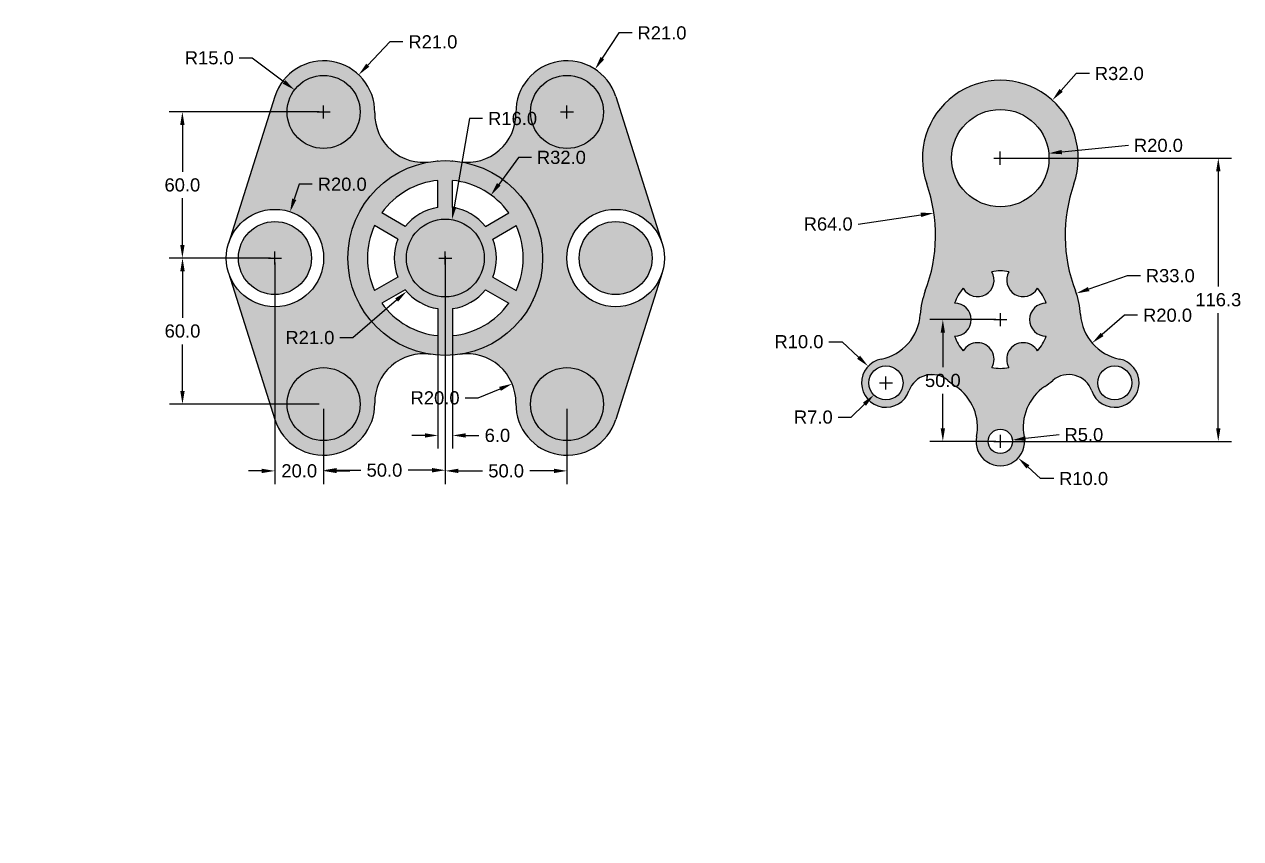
# Model space of a CAD drawing. Header units: inches. Extents: x -3 to 2338, y -3 to 393.
# Drawn here: x -3 to 496.7, y -3 to 331.4 of the extents above; entities that cross this region are included whole.
import ezdxf

# ---------------------------------------------------------------- set-up
doc = ezdxf.new("R2010")
doc.units = ezdxf.units.IN
doc.header["$MEASUREMENT"] = 0
doc.styles.get("Standard").update_dxf_attribs({"font": 'arial.ttf'})
doc.dimstyles.get("Standard").update_dxf_attribs({"dimscale": 30, "dimtxt": 0.18, "dimasz": 0.18, "dimexe": 0.18, "dimexo": 0.0625, "dimgap": 0.09, "dimtad": 0, "dimtih": 1, "dimtoh": 1, "dimdec": 1, "dimzin": 0, "dimdsep": 46, "dimtxsty": 'Standard', "dimcen": 0.09, "dimadec": 0, "dimazin": 0, "dimtfac": 1, "dimtdec": 1, "dimtofl": 0, "dimtmove": 0, "dimatfit": 3, "dimfxl": 1, "dimtolj": 1, "dimtzin": 0, "dimarcsym": 0})

# ---------------------------------------------------------------- blocks, each defined once
blk = doc.blocks.new('*D1')
at = {"color": 0, "lineweight": -2, "transparency": 16777216}
for p, q in [((241.3, 327.88), (234.47, 317.5)), ((246.7, 327.88), (241.3, 327.88)), ((217.25, 295.45), (222.65, 295.45)), ((219.95, 292.75), (219.95, 298.15))]:
    blk.add_line(p, q, dxfattribs=at)
at = {"color": 0, "transparency": 16777216}
blk.add_solid([(233.72, 318), (235.22, 317.01), (231.5, 312.99)], dxfattribs=at)
at = {"layer": 'Defpoints', "color": 0, "transparency": 16777216}
for p in [(231.5, 312.99), (219.95, 295.45)]:
    blk.add_point(p, dxfattribs=at)
at = {"color": 0, "transparency": 16777216, "insert": (258.99, 327.88), "char_height": 5.4, "attachment_point": 5}
blk.add_mtext('\\A1;R21.0', dxfattribs=at)
blk = doc.blocks.new('*D2')
at = {"color": 0, "lineweight": -2, "transparency": 16777216}
for p, q in [((85.27, 317.66), (90.67, 317.66)), ((90.67, 317.66), (103.7, 307.78)), ((117.25, 295.45), (122.65, 295.45)), ((119.95, 292.75), (119.95, 298.15))]:
    blk.add_line(p, q, dxfattribs=at)
at = {"color": 0, "transparency": 16777216}
blk.add_solid([(104.24, 308.5), (103.15, 307.06), (108, 304.51)], dxfattribs=at)
at = {"layer": 'Defpoints', "color": 0, "transparency": 16777216}
for p in [(108, 304.51), (119.95, 295.45)]:
    blk.add_point(p, dxfattribs=at)
at = {"color": 0, "transparency": 16777216, "insert": (72.98, 317.66), "char_height": 5.4, "attachment_point": 5}
blk.add_mtext('\\A1;R15.0', dxfattribs=at)
blk = doc.blocks.new('*D3')
at = {"color": 0, "lineweight": -2, "transparency": 16777216}
for p, q in [((147.16, 324.2), (138.1, 314.63)), ((152.56, 324.2), (147.16, 324.2)), ((117.25, 295.45), (122.65, 295.45)), ((119.95, 292.75), (119.95, 298.15))]:
    blk.add_line(p, q, dxfattribs=at)
at = {"color": 0, "transparency": 16777216}
blk.add_solid([(137.44, 315.24), (138.75, 314.01), (134.38, 310.7)], dxfattribs=at)
at = {"layer": 'Defpoints', "color": 0, "transparency": 16777216}
for p in [(134.38, 310.7), (119.95, 295.45)]:
    blk.add_point(p, dxfattribs=at)
at = {"color": 0, "transparency": 16777216, "insert": (164.85, 324.2), "char_height": 5.4, "attachment_point": 5}
blk.add_mtext('\\A1;R21.0', dxfattribs=at)
blk = doc.blocks.new('*D4')
at = {"color": 0, "lineweight": -2, "transparency": 16777216}
for p, q in [((179.9, 292.72), (173.62, 256.53)), ((185.3, 292.72), (179.9, 292.72)), ((167.25, 235.45), (172.65, 235.45)), ((169.95, 232.75), (169.95, 238.15))]:
    blk.add_line(p, q, dxfattribs=at)
at = {"color": 0, "transparency": 16777216}
blk.add_solid([(172.73, 256.69), (174.5, 256.38), (172.69, 251.21)], dxfattribs=at)
at = {"layer": 'Defpoints', "color": 0, "transparency": 16777216}
for p in [(172.69, 251.21), (169.95, 235.45)]:
    blk.add_point(p, dxfattribs=at)
at = {"color": 0, "transparency": 16777216, "insert": (197.59, 292.72), "char_height": 5.4, "attachment_point": 5}
blk.add_mtext('\\A1;R16.0', dxfattribs=at)
blk = doc.blocks.new('*D5')
at = {"color": 0, "lineweight": -2, "transparency": 16777216}
for p, q in [((199.96, 276.77), (191.93, 265.71)), ((205.36, 276.77), (199.96, 276.77)), ((167.25, 235.45), (172.65, 235.45)), ((169.95, 232.75), (169.95, 238.15))]:
    blk.add_line(p, q, dxfattribs=at)
at = {"color": 0, "transparency": 16777216}
blk.add_solid([(191.2, 266.24), (192.66, 265.18), (188.76, 261.34)], dxfattribs=at)
at = {"layer": 'Defpoints', "color": 0, "transparency": 16777216}
for p in [(188.76, 261.34), (169.95, 235.45)]:
    blk.add_point(p, dxfattribs=at)
at = {"color": 0, "transparency": 16777216, "insert": (217.65, 276.77), "char_height": 5.4, "attachment_point": 5}
blk.add_mtext('\\A1;R32.0', dxfattribs=at)
blk = doc.blocks.new('*D6')
at = {"color": 0, "lineweight": -2, "transparency": 16777216}
for p, q in [((167.25, 235.45), (172.65, 235.45)), ((169.95, 232.75), (169.95, 238.15)), ((132.01, 202.76), (149.95, 218.22)), ((126.61, 202.76), (132.01, 202.76))]:
    blk.add_line(p, q, dxfattribs=at)
at = {"color": 0, "transparency": 16777216}
blk.add_solid([(149.36, 218.9), (150.54, 217.53), (154.04, 221.74)], dxfattribs=at)
at = {"layer": 'Defpoints', "color": 0, "transparency": 16777216}
for p in [(169.95, 235.45), (154.04, 221.74)]:
    blk.add_point(p, dxfattribs=at)
at = {"color": 0, "transparency": 16777216, "insert": (114.32, 202.76), "char_height": 5.4, "attachment_point": 5}
blk.add_mtext('\\A1;R21.0', dxfattribs=at)
blk = doc.blocks.new('*D7')
at = {"color": 0, "lineweight": -2, "transparency": 16777216}
for p, q in [((109.91, 265.73), (107.89, 259.58)), ((115.31, 265.73), (109.91, 265.73)), ((97.25, 235.45), (102.65, 235.45)), ((99.95, 232.75), (99.95, 238.15))]:
    blk.add_line(p, q, dxfattribs=at)
at = {"color": 0, "transparency": 16777216}
blk.add_solid([(107.03, 259.86), (108.74, 259.3), (106.2, 254.45)], dxfattribs=at)
at = {"layer": 'Defpoints', "color": 0, "transparency": 16777216}
for p in [(106.2, 254.45), (99.95, 235.45)]:
    blk.add_point(p, dxfattribs=at)
at = {"color": 0, "transparency": 16777216, "insert": (127.6, 265.73), "char_height": 5.4, "attachment_point": 5}
blk.add_mtext('\\A1;R20.0', dxfattribs=at)
blk = doc.blocks.new('*D8')
at = {"color": 0, "lineweight": -2, "transparency": 16777216}
for p, q in [((118.08, 295.45), (56.53, 295.45)), ((61.93, 290.05), (61.93, 270.91)), ((61.93, 240.85), (61.93, 259.99)), ((98.08, 235.45), (56.53, 235.45))]:
    blk.add_line(p, q, dxfattribs=at)
at = {"color": 0, "transparency": 16777216}
for points in [[(61.03, 290.05), (62.83, 290.05), (61.93, 295.45)], [(61.03, 240.85), (62.83, 240.85), (61.93, 235.45)]]:
    blk.add_solid(points, dxfattribs=at)
at = {"layer": 'Defpoints', "color": 0, "transparency": 16777216}
for p in [(119.95, 295.45), (61.93, 235.45), (99.95, 235.45)]:
    blk.add_point(p, dxfattribs=at)
at = {"color": 0, "transparency": 16777216, "insert": (61.93, 265.45), "char_height": 5.4, "attachment_point": 5}
blk.add_mtext('\\A1;60.0', dxfattribs=at)
blk = doc.blocks.new('*D9')
at = {"color": 0, "lineweight": -2, "transparency": 16777216}
for p, q in [((98.08, 235.45), (56.58, 235.45)), ((61.98, 230.05), (61.98, 210.91)), ((61.98, 180.85), (61.98, 199.99)), ((118.08, 175.45), (56.58, 175.45))]:
    blk.add_line(p, q, dxfattribs=at)
at = {"color": 0, "transparency": 16777216}
for points in [[(61.08, 230.05), (62.88, 230.05), (61.98, 235.45)], [(61.08, 180.85), (62.88, 180.85), (61.98, 175.45)]]:
    blk.add_solid(points, dxfattribs=at)
at = {"layer": 'Defpoints', "color": 0, "transparency": 16777216}
for p in [(99.95, 235.45), (61.98, 175.45), (119.95, 175.45)]:
    blk.add_point(p, dxfattribs=at)
at = {"color": 0, "transparency": 16777216, "insert": (61.98, 205.45), "char_height": 5.4, "attachment_point": 5}
blk.add_mtext('\\A1;60.0', dxfattribs=at)
blk = doc.blocks.new('*D10')
at = {"color": 0, "lineweight": -2, "transparency": 16777216}
for p, q in [((169.95, 236.27), (169.95, 142.91)), ((119.95, 173.57), (119.95, 142.91)), ((125.35, 148.31), (135.25, 148.31)), ((164.55, 148.31), (154.66, 148.31))]:
    blk.add_line(p, q, dxfattribs=at)
at = {"color": 0, "transparency": 16777216}
for points in [[(125.35, 149.21), (125.35, 147.41), (119.95, 148.31)], [(164.55, 149.21), (164.55, 147.41), (169.95, 148.31)]]:
    blk.add_solid(points, dxfattribs=at)
at = {"layer": 'Defpoints', "color": 0, "transparency": 16777216}
for p in [(169.95, 238.15), (119.95, 175.45), (169.95, 148.31)]:
    blk.add_point(p, dxfattribs=at)
at = {"color": 0, "transparency": 16777216, "insert": (144.95, 148.31), "char_height": 5.4, "attachment_point": 5}
blk.add_mtext('\\A1;50.0', dxfattribs=at)
blk = doc.blocks.new('*D11')
at = {"color": 0, "lineweight": -2, "transparency": 16777216}
for p, q in [((169.95, 233.57), (169.95, 142.63)), ((219.95, 173.57), (219.95, 142.63)), ((175.35, 148.03), (185.25, 148.03)), ((214.55, 148.03), (204.66, 148.03))]:
    blk.add_line(p, q, dxfattribs=at)
at = {"color": 0, "transparency": 16777216}
for points in [[(175.35, 148.93), (175.35, 147.13), (169.95, 148.03)], [(214.55, 148.93), (214.55, 147.13), (219.95, 148.03)]]:
    blk.add_solid(points, dxfattribs=at)
at = {"layer": 'Defpoints', "color": 0, "transparency": 16777216}
for p in [(169.95, 235.45), (219.95, 175.45), (169.95, 148.03)]:
    blk.add_point(p, dxfattribs=at)
at = {"color": 0, "transparency": 16777216, "insert": (194.95, 148.03), "char_height": 5.4, "attachment_point": 5}
blk.add_mtext('\\A1;50.0', dxfattribs=at)
blk = doc.blocks.new('*D12')
at = {"color": 0, "lineweight": -2, "transparency": 16777216}
for p, q in [((183.45, 178), (192.44, 181.73)), ((178.05, 178), (183.45, 178))]:
    blk.add_line(p, q, dxfattribs=at)
at = {"color": 0, "transparency": 16777216}
blk.add_solid([(192.1, 182.56), (192.79, 180.9), (197.43, 183.8)], dxfattribs=at)
at = {"layer": 'Defpoints', "color": 0, "transparency": 16777216}
for p in [(197.43, 183.8), (178.96, 176.13)]:
    blk.add_point(p, dxfattribs=at)
at = {"color": 0, "transparency": 16777216, "insert": (165.76, 178), "char_height": 5.4, "attachment_point": 5}
blk.add_mtext('\\A1;R20.0', dxfattribs=at)
blk = doc.blocks.new('*D13')
at = {"color": 0, "lineweight": -2, "transparency": 16777216}
for p, q in [((99.95, 233.57), (99.95, 142.63)), ((119.95, 173.57), (119.95, 142.63)), ((94.55, 148.03), (89.15, 148.03)), ((125.35, 148.03), (130.75, 148.03))]:
    blk.add_line(p, q, dxfattribs=at)
at = {"color": 0, "transparency": 16777216}
for points in [[(94.55, 148.93), (94.55, 147.13), (99.95, 148.03)], [(125.35, 148.93), (125.35, 147.13), (119.95, 148.03)]]:
    blk.add_solid(points, dxfattribs=at)
at = {"layer": 'Defpoints', "color": 0, "transparency": 16777216}
for p in [(99.95, 235.45), (119.95, 175.45), (99.95, 148.03)]:
    blk.add_point(p, dxfattribs=at)
at = {"color": 0, "transparency": 16777216, "insert": (109.95, 148.03), "char_height": 5.4, "attachment_point": 5}
blk.add_mtext('\\A1;20.0', dxfattribs=at)
blk = doc.blocks.new('*D14')
at = {"color": 0, "lineweight": -2, "transparency": 16777216}
for p, q in [((172.95, 212.79), (172.95, 157.19)), ((166.95, 208.33), (166.95, 157.19)), ((161.55, 162.59), (156.15, 162.59)), ((178.35, 162.59), (183.75, 162.59))]:
    blk.add_line(p, q, dxfattribs=at)
at = {"color": 0, "transparency": 16777216}
for points in [[(161.55, 163.49), (161.55, 161.69), (166.95, 162.59)], [(178.35, 163.49), (178.35, 161.69), (172.95, 162.59)]]:
    blk.add_solid(points, dxfattribs=at)
at = {"layer": 'Defpoints', "color": 0, "transparency": 16777216}
for p in [(166.95, 210.2), (172.95, 214.67), (172.95, 162.59)]:
    blk.add_point(p, dxfattribs=at)
at = {"color": 0, "transparency": 16777216, "insert": (191.37, 162.59), "char_height": 5.4, "attachment_point": 5}
blk.add_mtext('\\A1;6.0', dxfattribs=at)
blk = doc.blocks.new('*D111')
at = {"color": 0, "lineweight": -2, "transparency": 16777216}
for p, q in [((327.55, 201.07), (332.95, 201.07)), ((332.95, 201.07), (339.76, 194.68)), ((351, 181.45), (351, 186.85)), ((348.3, 184.15), (353.7, 184.15))]:
    blk.add_line(p, q, dxfattribs=at)
at = {"color": 0, "transparency": 16777216}
blk.add_solid([(340.38, 195.34), (339.15, 194.03), (343.7, 190.99)], dxfattribs=at)
at = {"layer": 'Defpoints', "color": 0, "transparency": 16777216}
for p in [(343.7, 190.99), (351, 184.15)]:
    blk.add_point(p, dxfattribs=at)
at = {"color": 0, "transparency": 16777216, "insert": (315.26, 201.07), "char_height": 5.4, "attachment_point": 5}
blk.add_mtext('\\A1;R10.0', dxfattribs=at)
blk = doc.blocks.new('*D112')
at = {"color": 0, "lineweight": -2, "transparency": 16777216}
for p, q in [((351, 181.45), (351, 186.85)), ((348.3, 184.15), (353.7, 184.15)), ((336.75, 170.11), (342.17, 175.45)), ((331.35, 170.11), (336.75, 170.11))]:
    blk.add_line(p, q, dxfattribs=at)
at = {"color": 0, "transparency": 16777216}
blk.add_solid([(341.53, 176.09), (342.8, 174.8), (346.01, 179.24)], dxfattribs=at)
at = {"layer": 'Defpoints', "color": 0, "transparency": 16777216}
for p in [(351, 184.15), (346.01, 179.24)]:
    blk.add_point(p, dxfattribs=at)
at = {"color": 0, "transparency": 16777216, "insert": (321.16, 170.11), "char_height": 5.4, "attachment_point": 5}
blk.add_mtext('\\A1;R7.0', dxfattribs=at)
blk = doc.blocks.new('*D113')
at = {"color": 0, "lineweight": -2, "transparency": 16777216}
for p, q in [((395.3, 160.15), (400.7, 160.15)), ((398, 157.45), (398, 162.85)), ((422.12, 162.89), (408.33, 161.32))]:
    blk.add_line(p, q, dxfattribs=at)
at = {"color": 0, "transparency": 16777216}
blk.add_solid([(408.23, 162.22), (408.43, 160.43), (402.97, 160.71)], dxfattribs=at)
at = {"layer": 'Defpoints', "color": 0, "transparency": 16777216}
for p in [(398, 160.15), (402.97, 160.71)]:
    blk.add_point(p, dxfattribs=at)
at = {"color": 0, "transparency": 16777216, "insert": (432.31, 162.89), "char_height": 5.4, "attachment_point": 5}
blk.add_mtext('\\A1;R5.0', dxfattribs=at)
blk = doc.blocks.new('*D114')
at = {"color": 0, "lineweight": -2, "transparency": 16777216}
for p, q in [((395.3, 160.15), (400.7, 160.15)), ((398, 157.45), (398, 162.85)), ((414.51, 144.85), (409.3, 149.68)), ((419.91, 144.85), (414.51, 144.85))]:
    blk.add_line(p, q, dxfattribs=at)
at = {"color": 0, "transparency": 16777216}
blk.add_solid([(409.91, 150.34), (408.68, 149.02), (405.33, 153.35)], dxfattribs=at)
at = {"layer": 'Defpoints', "color": 0, "transparency": 16777216}
for p in [(398, 160.15), (405.33, 153.35)]:
    blk.add_point(p, dxfattribs=at)
at = {"color": 0, "transparency": 16777216, "insert": (432.2, 144.85), "char_height": 5.4, "attachment_point": 5}
blk.add_mtext('\\A1;R10.0', dxfattribs=at)
blk = doc.blocks.new('*D115')
at = {"color": 0, "lineweight": -2, "transparency": 16777216}
for p, q in [((450.65, 281.69), (423.26, 278.98)), ((395.28, 276.47), (400.68, 276.47)), ((397.98, 273.77), (397.98, 279.17))]:
    blk.add_line(p, q, dxfattribs=at)
at = {"color": 0, "transparency": 16777216}
blk.add_solid([(423.17, 279.87), (423.34, 278.08), (417.88, 278.45)], dxfattribs=at)
at = {"layer": 'Defpoints', "color": 0, "transparency": 16777216}
for p in [(397.98, 276.47), (417.88, 278.45)]:
    blk.add_point(p, dxfattribs=at)
at = {"color": 0, "transparency": 16777216, "insert": (462.94, 281.69), "char_height": 5.4, "attachment_point": 5}
blk.add_mtext('\\A1;R20.0', dxfattribs=at)
blk = doc.blocks.new('*D116')
at = {"color": 0, "lineweight": -2, "transparency": 16777216}
for p, q in [((429.17, 311.2), (422.97, 304.3)), ((434.57, 311.2), (429.17, 311.2)), ((395.28, 276.47), (400.68, 276.47)), ((397.98, 273.77), (397.98, 279.17))]:
    blk.add_line(p, q, dxfattribs=at)
at = {"color": 0, "transparency": 16777216}
blk.add_solid([(422.3, 304.9), (423.64, 303.69), (419.37, 300.28)], dxfattribs=at)
at = {"layer": 'Defpoints', "color": 0, "transparency": 16777216}
for p in [(419.37, 300.28), (397.98, 276.47)]:
    blk.add_point(p, dxfattribs=at)
at = {"color": 0, "transparency": 16777216, "insert": (446.86, 311.2), "char_height": 5.4, "attachment_point": 5}
blk.add_mtext('\\A1;R32.0', dxfattribs=at)
blk = doc.blocks.new('*D117')
at = {"color": 0, "lineweight": -2, "transparency": 16777216}
blk.add_line((339.54, 249.41), (365.37, 253.17), dxfattribs=at)
at = {"color": 0, "transparency": 16777216}
blk.add_solid([(365.24, 254.06), (365.5, 252.28), (370.71, 253.94)], dxfattribs=at)
at = {"layer": 'Defpoints', "color": 0, "transparency": 16777216}
for p in [(370.71, 253.94), (307.38, 244.74)]:
    blk.add_point(p, dxfattribs=at)
at = {"color": 0, "transparency": 16777216, "insert": (327.25, 249.41), "char_height": 5.4, "attachment_point": 5}
blk.add_mtext('\\A1;R64.0', dxfattribs=at)
blk = doc.blocks.new('*D118')
at = {"color": 0, "lineweight": -2, "transparency": 16777216}
for p, q in [((449, 211.94), (439.81, 204.06)), ((454.4, 211.94), (449, 211.94))]:
    blk.add_line(p, q, dxfattribs=at)
at = {"color": 0, "transparency": 16777216}
blk.add_solid([(439.22, 204.74), (440.39, 203.38), (435.71, 200.54)], dxfattribs=at)
at = {"layer": 'Defpoints', "color": 0, "transparency": 16777216}
for p in [(450.89, 213.57), (435.71, 200.54)]:
    blk.add_point(p, dxfattribs=at)
at = {"color": 0, "transparency": 16777216, "insert": (466.68, 211.94), "char_height": 5.4, "attachment_point": 5}
blk.add_mtext('\\A1;R20.0', dxfattribs=at)
blk = doc.blocks.new('*D119')
at = {"color": 0, "lineweight": -2, "transparency": 16777216}
for p, q in [((450.12, 228.18), (434.29, 222.7)), ((455.52, 228.18), (450.12, 228.18)), ((395.3, 210.15), (400.7, 210.15)), ((398, 207.45), (398, 212.85))]:
    blk.add_line(p, q, dxfattribs=at)
at = {"color": 0, "transparency": 16777216}
blk.add_solid([(434, 223.55), (434.58, 221.85), (429.19, 220.93)], dxfattribs=at)
at = {"layer": 'Defpoints', "color": 0, "transparency": 16777216}
for p in [(429.19, 220.93), (398, 210.15)]:
    blk.add_point(p, dxfattribs=at)
at = {"color": 0, "transparency": 16777216, "insert": (467.81, 228.18), "char_height": 5.4, "attachment_point": 5}
blk.add_mtext('\\A1;R33.0', dxfattribs=at)
blk = doc.blocks.new('*D120')
at = {"color": 0, "lineweight": -2, "transparency": 16777216}
for p, q in [((399.85, 276.47), (492.93, 276.47)), ((487.53, 271.07), (487.53, 223.77)), ((487.53, 165.55), (487.53, 212.85)), ((399.87, 160.15), (492.93, 160.15))]:
    blk.add_line(p, q, dxfattribs=at)
at = {"color": 0, "transparency": 16777216}
for points in [[(486.63, 271.07), (488.43, 271.07), (487.53, 276.47)], [(486.63, 165.55), (488.43, 165.55), (487.53, 160.15)]]:
    blk.add_solid(points, dxfattribs=at)
at = {"layer": 'Defpoints', "color": 0, "transparency": 16777216}
for p in [(397.98, 276.47), (398, 160.15), (487.53, 160.15)]:
    blk.add_point(p, dxfattribs=at)
at = {"color": 0, "transparency": 16777216, "insert": (487.53, 218.31), "char_height": 5.4, "attachment_point": 5}
blk.add_mtext('\\A1;116.3', dxfattribs=at)
blk = doc.blocks.new('*D121')
at = {"color": 0, "lineweight": -2, "transparency": 16777216}
for p, q in [((396.12, 210.15), (368.96, 210.15)), ((374.36, 204.75), (374.36, 190.61)), ((374.36, 165.55), (374.36, 179.69)), ((396.12, 160.15), (368.96, 160.15))]:
    blk.add_line(p, q, dxfattribs=at)
at = {"color": 0, "transparency": 16777216}
for points in [[(373.46, 204.75), (375.26, 204.75), (374.36, 210.15)], [(373.46, 165.55), (375.26, 165.55), (374.36, 160.15)]]:
    blk.add_solid(points, dxfattribs=at)
at = {"layer": 'Defpoints', "color": 0, "transparency": 16777216}
for p in [(398, 210.15), (374.36, 160.15), (398, 160.15)]:
    blk.add_point(p, dxfattribs=at)
at = {"color": 0, "transparency": 16777216, "insert": (374.36, 185.15), "char_height": 5.4, "attachment_point": 5}
blk.add_mtext('\\A1;50.0', dxfattribs=at)

msp = doc.modelspace()

# ---------------------------------------------------------------- hatches: boundary and pattern name
at = {"true_color": 0x000000}
h = msp.add_hatch(color=18, dxfattribs=at)
h.dxf.hatch_style = 1
h.set_gradient(color1=(242, 103, 34), color2=(248, 215, 49), tint=1, name='SPHERICAL')
h.paths.add_polyline_path([(163.95, 275, -0.46409), (140.95, 295.1, 0.86486), (99.93, 301.77), (80.88, 241.47, -0.857641), (119.95, 235.45, -0.857641), (80.88, 229.43), (99.93, 169.13, 0.86486), (140.95, 175.8, -0.46409), (163.95, 195.9, -0.370743), (129.95, 235.45, -0.370743)])
h.paths.add_polyline_path([(104.95, 295.45, -1), (134.95, 295.45, -1)], flags=16)
h.paths.add_polyline_path([(134.95, 175.45, -1), (104.95, 175.45, -1)], flags=16)
h.paths.add_polyline_path([(239.98, 301.77, 0.86486), (198.95, 295.1, -0.46409), (175.95, 275, -0.370743), (209.95, 235.45, -0.370743), (175.95, 195.9, -0.46409), (198.95, 175.8, 0.86486), (239.98, 169.13), (259.02, 229.43, -0.857641), (219.95, 235.45, -0.857641), (259.02, 241.47)])
h.paths.add_polyline_path([(204.95, 295.45, -1), (234.95, 295.45, -1)], flags=16)
h.paths.add_polyline_path([(234.95, 175.45, -1), (204.95, 175.45, -1)], flags=16)
h.paths.add_polyline_path([(129.95, 235.45, 1), (209.95, 235.45, 1)])
h.paths.add_polyline_path([(166.95, 256.23, 0.19245), (153.45, 248.44), (143.86, 253.98, -0.218224), (166.95, 267.31)], flags=16)
h.paths.add_polyline_path([(172.95, 267.31, -0.218224), (196.04, 253.98), (186.45, 248.44, 0.19245), (172.95, 256.23)], flags=16)
h.paths.add_polyline_path([(185.95, 235.45, -1), (153.95, 235.45, -1)], flags=16)
h.paths.add_polyline_path([(150.45, 243.24, 0.19245), (150.45, 227.66), (140.86, 222.12, -0.218224), (140.86, 248.78)], flags=16)
h.paths.add_polyline_path([(189.45, 243.24), (199.04, 248.78, -0.218224), (199.04, 222.12), (189.45, 227.66, 0.19245)], flags=16)
h.paths.add_polyline_path([(153.45, 222.46, 0.19245), (166.95, 214.67), (166.95, 203.59, -0.218224), (143.86, 216.92)], flags=16)
h.paths.add_polyline_path([(186.45, 222.46), (196.04, 216.92, -0.218224), (172.95, 203.59), (172.95, 214.67, 0.19245)], flags=16)
h = msp.add_hatch(color=18, dxfattribs=at)
h.dxf.hatch_style = 1
h.set_gradient(color1=(173, 221, 247), tint=1, name='SPHERICAL')
h.paths.add_polyline_path([(104.95, 295.45, 1), (134.95, 295.45, 1)])
h = msp.add_hatch(color=18, dxfattribs=at)
h.dxf.hatch_style = 1
h.set_gradient(color1=(173, 221, 247), tint=1, name='SPHERICAL')
h.paths.add_polyline_path([(204.95, 295.45, 1), (234.95, 295.45, 1)])
h = msp.add_hatch(color=256)
h.dxf.hatch_style = 1
h.set_gradient(color1=(0, 255, 0), color2=(255, 255, 0), tint=1)
h.paths.add_polyline_path([(428.19, 265.91, 1.409343), (367.78, 265.9, -0.177208), (367.17, 221.92, 0.075171), (365.07, 212.28, -0.339368), (349.04, 193.95, 1.724583), (360.45, 180.88, -0.530039), (376.43, 185.17, 0.030996), (379.69, 182.7, -0.304084), (388.19, 162.12, 1.220926), (407.8, 162.12, -0.304084), (416.31, 182.7, 0.030996), (419.57, 185.17, -0.530039), (435.55, 180.88, 1.724583), (446.96, 193.95, -0.339368), (430.93, 212.28, 0.075313), (428.82, 221.93, -0.177208)])
h.paths.add_polyline_path([(377.98, 276.47, -1), (417.98, 276.47, -1)], flags=16)
h.paths.add_polyline_path([(401.5, 229.84, 1), (413.3, 223.03, -0.08818), (416.8, 216.96, 1), (416.8, 203.33, -0.08818), (413.3, 197.27, 1), (401.5, 190.46, -0.08818), (394.5, 190.46, 1), (382.7, 197.27, -0.08818), (379.2, 203.33, 1), (379.2, 216.96, -0.08818), (382.7, 223.03, 1), (394.5, 229.84, -0.08818)], flags=16)
h.paths.add_polyline_path([(452, 184.15, -1), (438, 184.15, -1)], flags=16)
h.paths.add_polyline_path([(358, 184.15, -1), (344, 184.15, -1)], flags=16)
h.paths.add_polyline_path([(403, 160.15, -1), (393, 160.15, -1)], flags=16)
h.paths.add_polyline_path([(365.7, 179.55), (383.08, 179.55), (383.08, 190.67), (365.7, 190.67)], flags=25)
h = msp.add_hatch(color=18, dxfattribs=at)
h.dxf.hatch_style = 1
h.set_gradient(color1=(173, 221, 247), tint=1, name='SPHERICAL')
h.paths.add_polyline_path([(84.95, 235.45, 1), (114.95, 235.45, 1)])
h = msp.add_hatch(color=18, dxfattribs=at)
h.dxf.hatch_style = 1
h.set_gradient(color1=(173, 221, 247), tint=1, name='SPHERICAL')
h.paths.add_polyline_path([(153.95, 235.45, 1), (185.95, 235.45, 1)])
h = msp.add_hatch(color=18, dxfattribs=at)
h.dxf.hatch_style = 1
h.set_gradient(color1=(173, 221, 247), tint=1, name='SPHERICAL')
h.paths.add_polyline_path([(224.95, 235.45, 1), (254.95, 235.45, 1)])
h = msp.add_hatch(color=18, dxfattribs=at)
h.dxf.hatch_style = 1
h.set_gradient(color1=(173, 221, 247), tint=1, name='SPHERICAL')
h.paths.add_polyline_path([(104.95, 175.45, 1), (134.95, 175.45, 1)])
h = msp.add_hatch(color=18, dxfattribs=at)
h.dxf.hatch_style = 1
h.set_gradient(color1=(173, 221, 247), tint=1, name='SPHERICAL')
h.paths.add_polyline_path([(204.95, 175.45, 1), (234.95, 175.45, 1)])

# ---------------------------------------------------------------- linework, layer by layer
at = {"color": 18, "true_color": 0x000000}
for p, q in [((99.93, 301.77), (80.88, 241.47)), ((239.98, 301.77), (259.02, 241.47)), ((166.95, 275.34), (166.95, 275.45)), ((172.95, 275.34), (172.95, 275.45)), ((166.95, 256.23), (166.95, 267.31)), ((172.95, 256.23), (172.95, 267.31)), ((136.91, 257.99), (136.81, 258.05)), ((202.99, 257.99), (203.09, 258.05)), ((133.91, 252.8), (133.81, 252.85)), ((153.45, 248.44), (143.86, 253.98)), ((186.45, 248.44), (196.04, 253.98)), ((205.99, 252.8), (206.09, 252.85)), ((150.45, 243.24), (140.86, 248.78)), ((189.45, 243.24), (199.04, 248.78)), ((80.88, 229.43), (99.93, 169.13)), ((150.45, 227.66), (140.86, 222.12)), ((189.45, 227.66), (199.04, 222.12)), ((259.02, 229.43), (239.98, 169.13)), ((153.45, 222.46), (143.86, 216.92)), ((186.45, 222.46), (196.04, 216.92)), ((133.91, 218.1), (133.81, 218.05)), ((205.99, 218.1), (206.09, 218.05)), ((136.91, 212.91), (136.81, 212.85)), ((166.95, 214.67), (166.95, 203.59)), ((172.95, 214.67), (172.95, 203.59)), ((202.99, 212.91), (203.09, 212.85)), ((166.95, 195.56), (166.95, 195.45)), ((172.95, 195.56), (172.95, 195.45))]:
    msp.add_line(p, q, dxfattribs=at)
for centre, radius in [((119.95, 295.45), 15), ((219.95, 295.45), 15), ((169.95, 235.45), 40), ((99.95, 235.45), 20), ((239.95, 235.45), 20), ((99.95, 235.45), 15), ((169.95, 235.45), 16), ((239.95, 235.45), 15), ((119.95, 175.45), 15), ((219.95, 175.45), 15)]:
    msp.add_circle(centre, radius, dxfattribs=at)
for centre, radius in [((397.98, 276.47), 20), ((351, 184.15), 7), ((445, 184.15), 7), ((398, 160.15), 5)]:
    msp.add_circle(centre, radius)
for centre, radius, start, end in [((119.95, 295.45), 21, 359.0501, 162.471), ((219.95, 295.45), 21, 17.529, 180.9499), ((160.95, 294.77), 20, 179.0501, 278.6324), ((178.96, 294.77), 20, 261.3676, 0.9499), ((169.95, 235.45), 32, 95.3794, 144.6206), ((169.95, 235.45), 32, 35.3794, 84.6206), ((169.95, 235.45), 21, 98.2132, 141.7868), ((169.95, 235.45), 21, 38.2132, 81.7868), ((169.95, 235.45), 32, 155.3794, 204.6206), ((169.95, 235.45), 32, 335.3794, 24.6206), ((169.95, 235.45), 21, 158.2132, 201.7868), ((169.95, 235.45), 21, 338.2132, 21.7868), ((169.95, 235.45), 21, 218.2132, 261.7868), ((169.95, 235.45), 21, 278.2132, 321.7868), ((169.95, 235.45), 32, 215.3794, 264.6206), ((169.95, 235.45), 32, 275.3794, 324.6206), ((160.95, 176.13), 20, 81.3676, 180.9499), ((178.96, 176.13), 20, 359.0501, 98.6324), ((119.95, 175.45), 21, 197.529, 0.9499), ((219.95, 175.45), 21, 179.0501, 342.471)]:
    msp.add_arc(centre, radius, start, end, dxfattribs=at)
for centre, radius, start, end in [((397.98, 276.47), 32, 340.729, 199.3034), ((307.38, 244.74), 64, 339.107, 19.3028), ((488.6, 244.79), 64, 160.7296, 200.9254), ((398, 210.15), 20, 79.9213, 100.0787), ((388.6, 226.43), 6.81, 210, 30), ((407.4, 226.43), 6.81, 150, 330), ((398, 210.15), 33, 159.1064, 176.3044), ((398, 210.15), 20, 139.9213, 160.0787), ((398, 210.15), 20, 19.9213, 40.0787), ((398, 210.15), 33, 3.6956, 20.926), ((379.2, 210.15), 6.81, 270, 90), ((416.8, 210.15), 6.81, 90, 270), ((345.11, 213.57), 20, 281.3222, 356.3044), ((450.89, 213.57), 20, 183.6956, 258.6778), ((398, 210.15), 20, 199.9213, 220.0787), ((388.6, 193.87), 6.81, 330, 150), ((407.4, 193.87), 6.81, 30, 210), ((398, 210.15), 20, 319.9213, 340.0787), ((351, 184.15), 10, 101.3222, 340.8929), ((398, 210.15), 20, 259.9213, 280.0787), ((445, 184.15), 10, 199.1071, 78.6778), ((369.9, 177.6), 10, 49.1916, 160.8929), ((398, 210.15), 33, 229.1916, 236.293), ((398, 210.15), 33, 303.707, 310.8084), ((426.1, 177.6), 10, 19.1071, 130.8084), ((368.59, 166.06), 20, 348.6384, 56.293), ((427.41, 166.06), 20, 123.707, 191.3616), ((398, 160.15), 10, 168.6384, 11.3616), ((0, 0), 3, 0, 0), ((0, 0), 3, 0, 0), ((0, 0), 3, 0, 0)]:
    msp.add_arc(centre, radius, start, end)

# ---------------------------------------------------------------- dimensions: what is measured, and where the dimension line sits
for center, mpoint, picture, middle in [((219.95, 295.45), (231.5, 312.99), '*D1', (258.99, 327.88)), ((119.95, 295.45), (134.38, 310.7), '*D3', (164.85, 324.2)), ((119.95, 295.45), (108, 304.51), '*D2', (72.98, 317.66)), ((397.98, 276.47), (419.37, 300.28), '*D116', (446.86, 311.2)), ((169.95, 235.45), (172.69, 251.21), '*D4', (197.59, 292.72)), ((397.98, 276.47), (417.88, 278.45), '*D115', (450.65, 281.69)), ((169.95, 235.45), (188.76, 261.34), '*D5', (217.65, 276.77)), ((99.95, 235.45), (106.2, 254.45), '*D7', (127.6, 265.73)), ((307.38, 244.74), (370.71, 253.94), '*D117', (339.54, 249.41)), ((169.95, 235.45), (154.04, 221.74), '*D6', (114.32, 202.76)), ((398, 210.15), (429.19, 220.93), '*D119', (467.81, 228.18)), ((450.89, 213.57), (435.71, 200.54), '*D118', (466.68, 211.94)), ((351, 184.15), (343.7, 190.99), '*D111', (315.26, 201.07)), ((351, 184.15), (346.01, 179.24), '*D112', (321.16, 170.11)), ((178.96, 176.13), (197.43, 183.8), '*D12', (165.76, 178)), ((398, 160.15), (402.97, 160.71), '*D113', (422.12, 162.89)), ((398, 160.15), (405.33, 153.35), '*D114', (432.2, 144.85))]:
    dim = msp.add_radius_dim(center=center, mpoint=mpoint, dimstyle='Standard')
    dim.commit()
    dim.dimension.update_dxf_attribs({"geometry": picture, "text_midpoint": middle, "dimtype": 164})
for base, p1, p2, picture, middle in [((61.93, 235.45), (119.95, 295.45), (99.95, 235.45), '*D8', (61.93, 265.45)), ((487.53, 160.15), (397.98, 276.47), (398, 160.15), '*D120', (487.53, 218.31)), ((61.98, 175.45), (99.95, 235.45), (119.95, 175.45), '*D9', (61.98, 205.45)), ((374.36, 160.15), (398, 210.15), (398, 160.15), '*D121', (374.36, 185.15))]:
    dim = msp.add_linear_dim(base=base, p1=p1, p2=p2, angle=90, dimstyle='Standard')
    dim.commit()
    dim.dimension.update_dxf_attribs({"geometry": picture, "text_midpoint": middle})
for base, p1, p2, picture, middle in [((99.95, 148.03), (119.95, 175.45), (99.95, 235.45), '*D13', (109.95, 148.03)), ((169.95, 148.31), (119.95, 175.45), (169.95, 238.15), '*D10', (144.95, 148.31)), ((169.95, 148.03), (219.95, 175.45), (169.95, 235.45), '*D11', (194.95, 148.03)), ((172.95, 162.59), (166.95, 210.2), (172.95, 214.67), '*D14', (191.37, 162.59))]:
    dim = msp.add_linear_dim(base=base, p1=p1, p2=p2, dimstyle='Standard')
    dim.commit()
    dim.dimension.update_dxf_attribs({"geometry": picture, "text_midpoint": middle})

doc.saveas('drawing.dxf')
